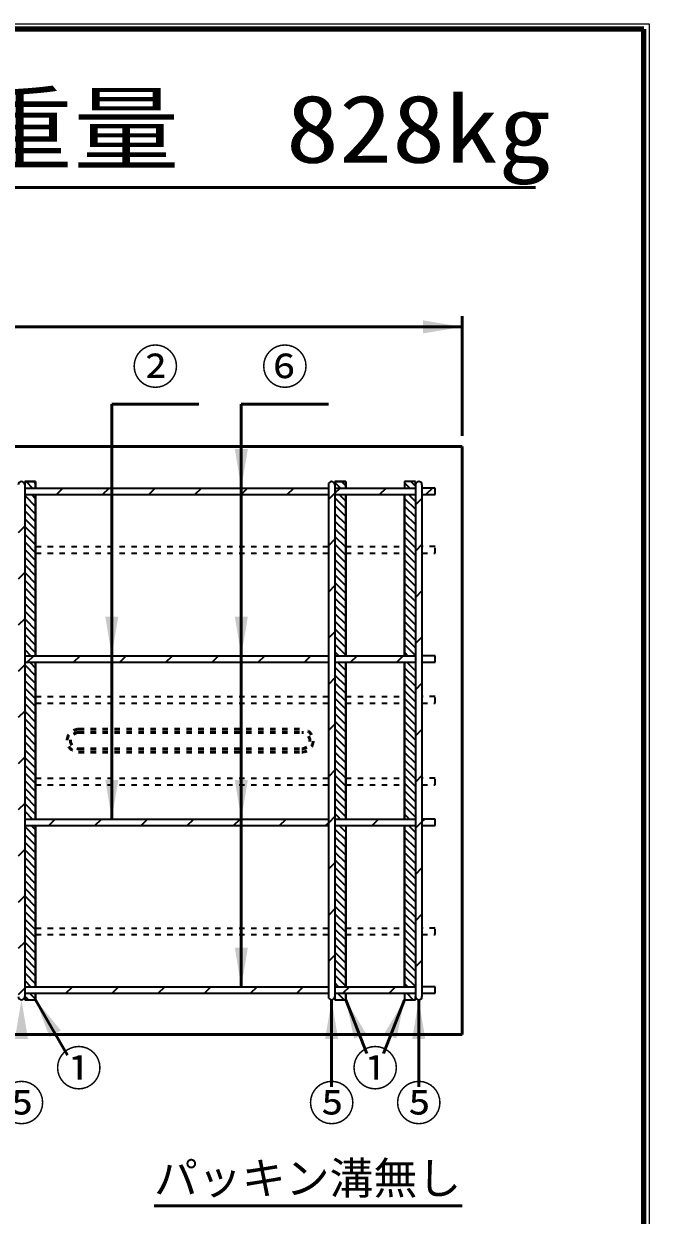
# Model space of a CAD drawing. Units: millimetres, scale not verified. Extents: x 100 to 4105, y 100 to 2870.
# Drawn here: x 3530 to 4105, y 1776 to 2870 of the extents above; entities that cross this region are included whole.
import ezdxf
from ezdxf.enums import TextEntityAlignment as Align

# ---------------------------------------------------------------- set-up
doc = ezdxf.new("R2010")
doc.units = ezdxf.units.MM
doc.header["$LTSCALE"] = 5
doc.linetypes.add('USER1', pattern=[2.2, 1, -1.2])
doc.layers.add('V-nasSTD', color=7, linetype='Continuous', lineweight=35)
doc.styles.add('ＭＳ ゴシック', font='')
doc.styles.get('ＭＳ ゴシック').set_extended_font_data('MS Gothic')

msp = doc.modelspace()

# ---------------------------------------------------------------- hatches: boundary and pattern name
at = {"layer": 'V-nasSTD'}
for points in [[(3897.262, 2585.66), (3933.262, 2591.66), (3897.262, 2597.66)], [(3736.262, 2479.66), (3730.262, 2443.66), (3724.262, 2479.66)], [(3617.262, 2325.66), (3611.262, 2289.66), (3605.262, 2325.66)], [(3736.262, 2325.66), (3730.262, 2289.66), (3724.262, 2325.66)], [(3617.262, 2175.66), (3611.262, 2139.66), (3605.262, 2175.66)], [(3736.262, 2175.66), (3730.262, 2139.66), (3724.262, 2175.66)], [(3736.262, 2021.66), (3730.262, 1985.66), (3724.262, 2021.66)], [(3534.262, 1937.66), (3528.262, 1973.66), (3522.262, 1937.66)], [(3564.459, 1945.483), (3541.262, 1973.66), (3554.066, 1939.483)], [(3819.262, 1937.66), (3813.262, 1973.66), (3807.262, 1937.66)], [(3839.434, 1940.156), (3833.85, 1937.961), (3826.262, 1973.66), (3845.018, 1942.351)], [(3861.507, 1942.351), (3880.262, 1973.66), (3872.675, 1937.961), (3867.091, 1940.156)], [(3899.262, 1937.66), (3893.262, 1973.66), (3887.262, 1937.66)]]:
    msp.add_hatch(color=256, dxfattribs=at).paths.add_polyline_path(points)

# ---------------------------------------------------------------- linework, layer by layer
at = {"layer": 'V-nasSTD', "lineweight": 100}
for p, q in [((4100, 2865), (105, 2865)), ((4100, 105), (4100, 2865))]:
    msp.add_line(p, q, dxfattribs=at)
at = {"layer": 'V-nasSTD', "lineweight": 50}
for p, q in [((3278.536, 2719.753), (4000.536, 2719.753)), ((3933.262, 2491.66), (3933.262, 2601.66)), ((1933.262, 2591.66), (3933.262, 2591.66)), ((3611.262, 2520.66), (3691.262, 2520.66)), ((3611.262, 2520.66), (3611.262, 2139.66)), ((3730.262, 2520.66), (3810.262, 2520.66)), ((3730.262, 2520.66), (3730.262, 1985.66)), ((3933.262, 2481.66), (1933.262, 2481.66)), ((3933.262, 1941.66), (3933.262, 2481.66)), ((3570.552, 1922.928), (3541.262, 1973.66)), ((3813.262, 1893.66), (3813.262, 1973.66)), ((3845.668, 1924.297), (3826.262, 1973.66)), ((3860.903, 1924.413), (3880.262, 1973.66)), ((3893.262, 1893.66), (3893.262, 1973.66)), ((1933.262, 1941.66), (3933.262, 1941.66)), ((3650.055, 1784.332), (3933.262, 1784.332))]:
    msp.add_line(p, q, dxfattribs=at)
at = {"layer": 'V-nasSTD'}
for p, q in [((3541.262, 2449.66), (3531.262, 2449.66)), ((3531.262, 2449.66), (3541.262, 2449.66)), ((3531.262, 2449.66), (3531.262, 2446.66)), ((3541.262, 2449.66), (3531.262, 2449.66)), ((3531.262, 2446.66), (3531.262, 1976.66)), ((3531.262, 2443.66), (3810.262, 2443.66)), ((3532.469, 2449.66), (3538.469, 2443.66)), ((3539.54, 2449.66), (3541.262, 2447.938)), ((3541.262, 2449.66), (3541.262, 2443.66)), ((3541.262, 2443.66), (3541.262, 2449.66)), ((3560.381, 2437.66), (3566.381, 2443.66)), ((3602.807, 2437.66), (3608.807, 2443.66)), ((3645.234, 2437.66), (3651.234, 2443.66)), ((3687.66, 2437.66), (3693.66, 2443.66)), ((3730.086, 2437.66), (3736.086, 2443.66)), ((3772.513, 2437.66), (3778.513, 2443.66)), ((3810.262, 2446.66), (3810.262, 1976.66)), ((3816.262, 2449.66), (3816.262, 2443.66)), ((3816.262, 2449.66), (3826.262, 2449.66)), ((3816.262, 2449.66), (3816.262, 2446.651)), ((3826.262, 2449.66), (3816.262, 2449.66)), ((3816.262, 2448.709), (3821.312, 2443.66)), ((3816.262, 2446.651), (3816.262, 1976.651)), ((3816.262, 2443.66), (3890.262, 2443.66)), ((3820.939, 2443.66), (3816.262, 2438.983)), ((3822.383, 2449.66), (3826.262, 2445.78)), ((3826.262, 2449.66), (3826.262, 2443.66)), ((3826.262, 2443.66), (3826.262, 2449.66)), ((3857.366, 2437.66), (3863.366, 2443.66)), ((3890.262, 2449.66), (3880.262, 2449.66)), ((3880.262, 2449.66), (3880.262, 2443.66)), ((3880.262, 2449.66), (3880.262, 2443.66)), ((3890.262, 2449.66), (3880.262, 2449.66)), ((3880.262, 2448.349), (3884.952, 2443.66)), ((3886.023, 2449.66), (3890.262, 2445.42)), ((3890.262, 2446.651), (3890.262, 2449.66)), ((3890.262, 2446.651), (3890.262, 1976.651)), ((3896.262, 2446.66), (3896.262, 1976.66)), ((3908.262, 2443.66), (3896.262, 2443.66)), ((3905.792, 2443.66), (3899.792, 2437.66)), ((3908.262, 2437.66), (3908.262, 2443.66)), ((3531.262, 2437.66), (3810.262, 2437.66)), ((3531.262, 2436.724), (3541.262, 2426.724)), ((3531.262, 2429.653), (3541.262, 2419.653)), ((3537.398, 2437.66), (3541.262, 2433.795)), ((3541.262, 2437.66), (3541.262, 2289.66)), ((3541.262, 2389.836), (3541.262, 2437.66)), ((3816.262, 2438.983), (3810.262, 2432.983)), ((3816.262, 2437.66), (3890.262, 2437.66)), ((3816.262, 2434.567), (3826.262, 2424.567)), ((3820.241, 2437.66), (3826.262, 2431.638)), ((3826.262, 2437.66), (3826.262, 2289.66)), ((3826.262, 2389.836), (3826.262, 2437.66)), ((3880.262, 2289.66), (3880.262, 2437.66)), ((3880.262, 2437.66), (3880.262, 2389.836)), ((3880.262, 2434.207), (3890.262, 2424.207)), ((3883.88, 2437.66), (3890.262, 2431.278)), ((3896.262, 2434.13), (3890.262, 2428.13)), ((3896.262, 2437.66), (3908.262, 2437.66)), ((3531.262, 2422.582), (3541.262, 2412.582)), ((3816.262, 2427.496), (3826.262, 2417.496)), ((3816.262, 2420.425), (3826.262, 2410.425)), ((3880.262, 2427.136), (3890.262, 2417.136)), ((3880.262, 2420.065), (3890.262, 2410.065)), ((3531.262, 2408.542), (3525.262, 2402.542)), ((3531.262, 2415.511), (3541.262, 2405.511)), ((3531.262, 2408.44), (3541.262, 2398.44)), ((3816.262, 2413.354), (3826.262, 2403.354)), ((3880.262, 2412.993), (3890.262, 2402.993)), ((3531.262, 2401.369), (3541.262, 2391.369)), ((3816.262, 2396.557), (3810.262, 2390.557)), ((3816.262, 2406.283), (3826.262, 2396.283)), ((3816.262, 2399.212), (3826.262, 2389.212)), ((3880.262, 2405.922), (3890.262, 2395.922)), ((3880.262, 2398.851), (3890.262, 2388.851)), ((3531.262, 2394.298), (3541.262, 2384.298)), ((3531.262, 2387.227), (3541.262, 2377.227)), ((3541.262, 2383.836), (3541.262, 2389.836)), ((3816.262, 2392.141), (3826.262, 2382.141)), ((3826.262, 2383.836), (3826.262, 2389.836)), ((3880.262, 2391.78), (3890.262, 2381.78)), ((3880.262, 2389.836), (3880.262, 2383.836)), ((3896.262, 2391.704), (3890.262, 2385.704)), ((3531.262, 2380.156), (3541.262, 2370.156)), ((3541.262, 2289.66), (3541.262, 2383.836)), ((3816.262, 2385.07), (3826.262, 2375.07)), ((3816.262, 2377.999), (3826.262, 2367.999)), ((3826.262, 2289.66), (3826.262, 2383.836)), ((3880.262, 2384.709), (3890.262, 2374.709)), ((3880.262, 2383.836), (3880.262, 2289.66)), ((3880.262, 2377.638), (3890.262, 2367.638)), ((3531.262, 2366.115), (3525.262, 2360.115)), ((3531.262, 2373.085), (3541.262, 2363.085)), ((3531.262, 2366.014), (3541.262, 2356.014)), ((3816.262, 2370.927), (3826.262, 2360.927)), ((3816.262, 2363.856), (3826.262, 2353.856)), ((3880.262, 2370.567), (3890.262, 2360.567)), ((3880.262, 2363.496), (3890.262, 2353.496)), ((3531.262, 2358.943), (3541.262, 2348.943)), ((3816.262, 2354.13), (3810.262, 2348.13)), ((3816.262, 2356.785), (3826.262, 2346.785)), ((3880.262, 2356.425), (3890.262, 2346.425)), ((3531.262, 2351.872), (3541.262, 2341.872)), ((3531.262, 2344.8), (3541.262, 2334.8)), ((3816.262, 2349.714), (3826.262, 2339.714)), ((3816.262, 2342.643), (3826.262, 2332.643)), ((3880.262, 2349.354), (3890.262, 2339.354)), ((3880.262, 2342.283), (3890.262, 2332.283)), ((3896.262, 2349.277), (3890.262, 2343.277)), ((3531.262, 2337.729), (3541.262, 2327.729)), ((3531.262, 2330.658), (3541.262, 2320.658)), ((3816.262, 2335.572), (3826.262, 2325.572)), ((3880.262, 2335.212), (3890.262, 2325.212)), ((3531.262, 2323.689), (3525.262, 2317.689)), ((3531.262, 2323.587), (3541.262, 2313.587)), ((3816.262, 2328.501), (3826.262, 2318.501)), ((3816.262, 2321.43), (3826.262, 2311.43)), ((3880.262, 2328.141), (3890.262, 2318.141)), ((3880.262, 2321.07), (3890.262, 2311.07)), ((3531.262, 2316.516), (3541.262, 2306.516)), ((3531.262, 2309.445), (3541.262, 2299.445)), ((3816.262, 2311.704), (3810.262, 2305.704)), ((3816.262, 2314.359), (3826.262, 2304.359)), ((3880.262, 2313.999), (3890.262, 2303.999)), ((3531.262, 2302.374), (3541.262, 2292.374)), ((3816.262, 2307.288), (3826.262, 2297.288)), ((3816.262, 2300.217), (3826.262, 2290.217)), ((3880.262, 2306.927), (3890.262, 2296.927)), ((3880.262, 2299.856), (3890.262, 2289.856)), ((3896.262, 2306.851), (3890.262, 2300.851)), ((3531.262, 2295.303), (3536.906, 2289.66)), ((3531.262, 2289.66), (3810.262, 2289.66)), ((3539.66, 2289.66), (3533.66, 2283.66)), ((3576.086, 2283.66), (3582.086, 2289.66)), ((3618.513, 2283.66), (3624.513, 2289.66)), ((3660.939, 2283.66), (3666.939, 2289.66)), ((3703.366, 2283.66), (3709.366, 2289.66)), ((3745.792, 2283.66), (3751.792, 2289.66)), ((3788.218, 2283.66), (3794.218, 2289.66)), ((3816.262, 2293.146), (3819.748, 2289.66)), ((3816.262, 2289.66), (3890.262, 2289.66)), ((3830.645, 2283.66), (3836.645, 2289.66)), ((3873.071, 2283.66), (3879.071, 2289.66)), ((3880.262, 2292.785), (3883.388, 2289.66)), ((3908.262, 2289.66), (3896.262, 2289.66)), ((3908.262, 2283.66), (3908.262, 2289.66)), ((3531.262, 2281.262), (3525.262, 2275.262)), ((3531.262, 2283.66), (3810.262, 2283.66)), ((3531.262, 2281.161), (3541.262, 2271.161)), ((3535.835, 2283.66), (3541.262, 2278.232)), ((3541.262, 2283.66), (3541.262, 2139.66)), ((3541.262, 2252.16), (3541.262, 2283.66)), ((3816.262, 2283.66), (3890.262, 2283.66)), ((3816.262, 2279.004), (3826.262, 2269.004)), ((3818.677, 2283.66), (3826.262, 2276.075)), ((3825.748, 2283.66), (3826.262, 2283.146)), ((3826.262, 2283.66), (3826.262, 2139.66)), ((3826.262, 2252.16), (3826.262, 2283.66)), ((3880.262, 2139.66), (3880.262, 2283.66)), ((3880.262, 2283.66), (3880.262, 2252.16)), ((3880.262, 2278.643), (3890.262, 2268.643)), ((3882.317, 2283.66), (3890.262, 2275.714)), ((3889.388, 2283.66), (3890.262, 2282.785)), ((3896.262, 2283.66), (3908.262, 2283.66)), ((3531.262, 2274.09), (3541.262, 2264.09)), ((3531.262, 2267.019), (3541.262, 2257.019)), ((3816.262, 2269.277), (3810.262, 2263.277)), ((3816.262, 2271.933), (3826.262, 2261.933)), ((3880.262, 2271.572), (3890.262, 2261.572)), ((3531.262, 2259.948), (3541.262, 2249.948)), ((3816.262, 2264.861), (3826.262, 2254.861)), ((3816.262, 2257.79), (3826.262, 2247.79)), ((3880.262, 2264.501), (3890.262, 2254.501)), ((3880.262, 2257.43), (3890.262, 2247.43)), ((3896.262, 2264.425), (3890.262, 2258.425)), ((3531.262, 2252.877), (3541.262, 2242.877)), ((3531.262, 2245.806), (3541.262, 2235.806)), ((3541.262, 2246.16), (3541.262, 2252.16)), ((3541.262, 2177.16), (3541.262, 2246.16)), ((3816.262, 2250.719), (3826.262, 2240.719)), ((3816.262, 2243.648), (3826.262, 2233.648)), ((3826.262, 2246.16), (3826.262, 2252.16)), ((3826.262, 2177.16), (3826.262, 2246.16)), ((3880.262, 2252.16), (3880.262, 2246.16)), ((3880.262, 2250.359), (3890.262, 2240.359)), ((3880.262, 2246.16), (3880.262, 2177.16)), ((3880.262, 2243.288), (3890.262, 2233.288)), ((3531.262, 2238.836), (3525.262, 2232.836)), ((3531.262, 2238.734), (3541.262, 2228.734)), ((3816.262, 2236.577), (3826.262, 2226.577)), ((3880.262, 2236.217), (3890.262, 2226.217)), ((3531.262, 2231.663), (3541.262, 2221.663)), ((3531.262, 2224.592), (3541.262, 2214.592)), ((3816.262, 2226.851), (3810.262, 2220.851)), ((3816.262, 2229.506), (3826.262, 2219.506)), ((3816.262, 2222.435), (3826.262, 2212.435)), ((3880.262, 2229.146), (3890.262, 2219.146)), ((3880.262, 2222.075), (3890.262, 2212.075)), ((3896.262, 2221.998), (3890.262, 2215.998)), ((3531.262, 2217.521), (3541.262, 2207.521)), ((3531.262, 2210.45), (3541.262, 2200.45)), ((3816.262, 2215.364), (3826.262, 2205.364)), ((3880.262, 2215.004), (3890.262, 2205.004)), ((3531.262, 2203.379), (3541.262, 2193.379)), ((3816.262, 2208.293), (3826.262, 2198.293)), ((3816.262, 2201.222), (3826.262, 2191.222)), ((3880.262, 2207.933), (3890.262, 2197.933)), ((3880.262, 2200.861), (3890.262, 2190.861)), ((3531.262, 2196.409), (3525.262, 2190.409)), ((3531.262, 2196.308), (3541.262, 2186.308)), ((3531.262, 2189.237), (3541.262, 2179.237)), ((3816.262, 2194.151), (3826.262, 2184.151)), ((3880.262, 2193.79), (3890.262, 2183.79)), ((3531.262, 2182.166), (3541.262, 2172.166)), ((3816.262, 2184.425), (3810.262, 2178.425)), ((3816.262, 2187.08), (3826.262, 2177.08)), ((3816.262, 2180.009), (3826.262, 2170.009)), ((3880.262, 2186.719), (3890.262, 2176.719)), ((3880.262, 2179.648), (3890.262, 2169.648)), ((3896.262, 2179.572), (3890.262, 2173.572)), ((3531.262, 2175.095), (3541.262, 2165.095)), ((3531.262, 2168.024), (3541.262, 2158.024)), ((3541.262, 2171.16), (3541.262, 2177.16)), ((3541.262, 2139.66), (3541.262, 2171.16)), ((3816.262, 2172.938), (3826.262, 2162.938)), ((3826.262, 2171.16), (3826.262, 2177.16)), ((3826.262, 2139.66), (3826.262, 2171.16)), ((3880.262, 2177.16), (3880.262, 2171.16)), ((3880.262, 2172.577), (3890.262, 2162.577)), ((3880.262, 2171.16), (3880.262, 2139.66)), ((3531.262, 2160.953), (3541.262, 2150.953)), ((3816.262, 2165.867), (3826.262, 2155.867)), ((3816.262, 2158.795), (3826.262, 2148.795)), ((3880.262, 2165.506), (3890.262, 2155.506)), ((3880.262, 2158.435), (3890.262, 2148.435)), ((3531.262, 2153.983), (3525.262, 2147.983)), ((3531.262, 2153.882), (3541.262, 2143.882)), ((3531.262, 2146.811), (3538.413, 2139.66)), ((3816.262, 2151.724), (3826.262, 2141.724)), ((3816.262, 2144.653), (3821.256, 2139.66)), ((3880.262, 2151.364), (3890.262, 2141.364)), ((3531.262, 2139.66), (3810.262, 2139.66)), ((3531.262, 2133.66), (3810.262, 2133.66)), ((3537.342, 2133.66), (3541.262, 2129.74)), ((3541.262, 2133.66), (3541.262, 1985.66)), ((3541.262, 2039.483), (3541.262, 2133.66)), ((3553.366, 2133.66), (3559.366, 2139.66)), ((3595.792, 2133.66), (3601.792, 2139.66)), ((3638.218, 2133.66), (3644.218, 2139.66)), ((3680.645, 2133.66), (3686.645, 2139.66)), ((3723.071, 2133.66), (3729.071, 2139.66)), ((3765.498, 2133.66), (3771.498, 2139.66)), ((3807.924, 2133.66), (3810.262, 2135.998)), ((3816.262, 2141.998), (3810.262, 2135.998)), ((3816.262, 2139.66), (3890.262, 2139.66)), ((3816.262, 2133.66), (3890.262, 2133.66)), ((3820.185, 2133.66), (3826.262, 2127.582)), ((3826.262, 2133.66), (3826.262, 1985.66)), ((3850.35, 2133.66), (3856.35, 2139.66)), ((3880.262, 2144.293), (3884.896, 2139.66)), ((3880.262, 1985.66), (3880.262, 2133.66)), ((3880.262, 2133.66), (3880.262, 2039.483)), ((3883.825, 2133.66), (3890.262, 2127.222)), ((3896.262, 2137.145), (3890.262, 2131.145)), ((3908.262, 2139.66), (3896.262, 2139.66)), ((3898.777, 2139.66), (3896.262, 2137.145)), ((3896.262, 2133.66), (3908.262, 2133.66)), ((3908.262, 2133.66), (3908.262, 2139.66)), ((3531.262, 2132.668), (3541.262, 2122.668)), ((3531.262, 2125.597), (3541.262, 2115.597)), ((3816.262, 2130.511), (3826.262, 2120.511)), ((3816.262, 2123.44), (3826.262, 2113.44)), ((3826.262, 2039.483), (3826.262, 2123.714)), ((3880.262, 2130.151), (3890.262, 2120.151)), ((3880.262, 2123.08), (3890.262, 2113.08)), ((3531.262, 2118.526), (3541.262, 2108.526)), ((3816.262, 2116.369), (3826.262, 2106.369)), ((3880.262, 2116.009), (3890.262, 2106.009)), ((3531.262, 2111.557), (3525.262, 2105.557)), ((3531.262, 2111.455), (3541.262, 2101.455)), ((3531.262, 2104.384), (3541.262, 2094.384)), ((3816.262, 2109.298), (3826.262, 2099.298)), ((3816.262, 2102.227), (3826.262, 2092.227)), ((3880.262, 2108.938), (3890.262, 2098.938)), ((3880.262, 2101.867), (3890.262, 2091.867)), ((3531.262, 2097.313), (3541.262, 2087.313)), ((3531.262, 2090.242), (3541.262, 2080.242)), ((3816.262, 2099.572), (3810.262, 2093.572)), ((3816.262, 2095.156), (3826.262, 2085.156)), ((3880.262, 2094.795), (3890.262, 2084.795)), ((3896.262, 2094.719), (3890.262, 2088.719)), ((3531.262, 2083.171), (3541.262, 2073.171)), ((3816.262, 2088.085), (3826.262, 2078.085)), ((3816.262, 2081.014), (3826.262, 2071.014)), ((3880.262, 2087.724), (3890.262, 2077.724)), ((3880.262, 2080.653), (3890.262, 2070.653)), ((3531.262, 2069.13), (3525.262, 2063.13)), ((3531.262, 2076.1), (3541.262, 2066.1)), ((3531.262, 2069.029), (3541.262, 2059.029)), ((3816.262, 2073.943), (3826.262, 2063.943)), ((3880.262, 2073.582), (3890.262, 2063.582)), ((3531.262, 2061.958), (3541.262, 2051.958)), ((3816.262, 2057.145), (3810.262, 2051.145)), ((3816.262, 2066.872), (3826.262, 2056.872)), ((3816.262, 2059.8), (3826.262, 2049.8)), ((3880.262, 2066.511), (3890.262, 2056.511)), ((3880.262, 2059.44), (3890.262, 2049.44)), ((3531.262, 2054.887), (3541.262, 2044.887)), ((3531.262, 2047.816), (3541.262, 2037.816)), ((3816.262, 2052.729), (3826.262, 2042.729)), ((3880.262, 2052.369), (3890.262, 2042.369)), ((3896.262, 2052.293), (3890.262, 2046.293)), ((3531.262, 2040.745), (3541.262, 2030.745)), ((3541.262, 2033.483), (3541.262, 2039.483)), ((3816.262, 2045.658), (3826.262, 2035.658)), ((3816.262, 2038.587), (3826.262, 2028.587)), ((3826.262, 2033.483), (3826.262, 2039.483)), ((3880.262, 2045.298), (3890.262, 2035.298)), ((3880.262, 2039.483), (3880.262, 2033.483)), ((3880.262, 2038.227), (3890.262, 2028.227)), ((3531.262, 2026.704), (3525.262, 2020.704)), ((3531.262, 2033.674), (3541.262, 2023.674)), ((3531.262, 2026.602), (3541.262, 2016.602)), ((3541.262, 1985.66), (3541.262, 2033.483)), ((3816.262, 2031.516), (3826.262, 2021.516)), ((3816.262, 2024.445), (3826.262, 2014.445)), ((3826.262, 1985.66), (3826.262, 2033.483)), ((3880.262, 2033.483), (3880.262, 1985.66)), ((3880.262, 2031.156), (3890.262, 2021.156)), ((3531.262, 2019.531), (3541.262, 2009.531)), ((3816.262, 2014.719), (3810.262, 2008.719)), ((3816.262, 2017.374), (3826.262, 2007.374)), ((3880.262, 2024.085), (3890.262, 2014.085)), ((3880.262, 2017.014), (3890.262, 2007.014)), ((3531.262, 2012.46), (3541.262, 2002.46)), ((3531.262, 2005.389), (3541.262, 1995.389)), ((3816.262, 2010.303), (3826.262, 2000.303)), ((3816.262, 2003.232), (3826.262, 1993.232)), ((3880.262, 2009.943), (3890.262, 1999.943)), ((3880.262, 2002.872), (3890.262, 1992.872)), ((3896.262, 2009.866), (3890.262, 2003.866)), ((3531.262, 1998.318), (3541.262, 1988.318)), ((3816.262, 1996.161), (3826.262, 1986.161)), ((3880.262, 1995.8), (3890.262, 1985.8)), ((3531.262, 1984.277), (3525.262, 1978.277)), ((3531.262, 1991.247), (3536.85, 1985.66)), ((3531.262, 1985.66), (3810.262, 1985.66)), ((3532.645, 1985.66), (3531.262, 1984.277)), ((3569.071, 1979.66), (3575.071, 1985.66)), ((3611.498, 1979.66), (3617.498, 1985.66)), ((3653.924, 1979.66), (3659.924, 1985.66)), ((3696.35, 1979.66), (3702.35, 1985.66)), ((3738.777, 1979.66), (3744.777, 1985.66)), ((3781.203, 1979.66), (3787.203, 1985.66)), ((3816.262, 1989.09), (3819.693, 1985.66)), ((3816.262, 1985.66), (3890.262, 1985.66)), ((3829.63, 1985.66), (3823.63, 1979.66)), ((3866.056, 1979.66), (3872.056, 1985.66)), ((3880.262, 1988.729), (3883.332, 1985.66)), ((3908.262, 1985.66), (3896.262, 1985.66)), ((3908.262, 1979.66), (3908.262, 1985.66)), ((3531.262, 1979.66), (3810.262, 1979.66)), ((3531.262, 1977.105), (3534.708, 1973.66)), ((3531.262, 1976.66), (3531.262, 1973.66)), ((3531.262, 1973.66), (3541.262, 1973.66)), ((3531.262, 1973.66), (3541.262, 1973.66)), ((3531.262, 1973.66), (3541.262, 1973.66)), ((3535.779, 1979.66), (3541.262, 1974.176)), ((3541.262, 1979.66), (3541.262, 1973.66)), ((3541.262, 1973.66), (3541.262, 1979.66)), ((3816.262, 1979.66), (3890.262, 1979.66)), ((3816.262, 1976.651), (3816.262, 1973.66)), ((3816.262, 1974.948), (3817.55, 1973.66)), ((3816.262, 1973.66), (3826.262, 1973.66)), ((3816.262, 1973.66), (3826.262, 1973.66)), ((3818.621, 1979.66), (3824.621, 1973.66)), ((3825.693, 1979.66), (3826.262, 1979.09)), ((3826.262, 1979.66), (3826.262, 1973.66)), ((3826.262, 1973.66), (3826.262, 1979.66)), ((3880.262, 1979.66), (3880.262, 1973.66)), ((3880.262, 1979.66), (3880.262, 1973.66)), ((3880.262, 1974.587), (3881.19, 1973.66)), ((3880.262, 1973.66), (3890.262, 1973.66)), ((3880.262, 1973.66), (3890.262, 1973.66)), ((3882.261, 1979.66), (3888.261, 1973.66)), ((3889.332, 1979.66), (3890.262, 1978.729)), ((3890.262, 1973.66), (3890.262, 1976.651)), ((3896.262, 1979.66), (3908.262, 1979.66))]:
    msp.add_line(p, q, dxfattribs=at)
at = {"layer": 'V-nasSTD', "linetype": 'USER1'}
for p, q in [((3541.262, 2389.836), (3810.262, 2389.836)), ((3826.262, 2389.836), (3880.262, 2389.836)), ((3908.262, 2389.836), (3896.262, 2389.836)), ((3908.262, 2383.836), (3908.262, 2389.836)), ((3541.262, 2383.836), (3810.262, 2383.836)), ((3826.262, 2383.836), (3880.262, 2383.836)), ((3896.262, 2383.836), (3908.262, 2383.836)), ((3541.262, 2252.16), (3810.262, 2252.16)), ((3541.262, 2246.16), (3810.262, 2246.16)), ((3826.262, 2252.16), (3880.262, 2252.16)), ((3826.262, 2246.16), (3880.262, 2246.16)), ((3908.262, 2252.16), (3896.262, 2252.16)), ((3896.262, 2246.16), (3908.262, 2246.16)), ((3908.262, 2246.16), (3908.262, 2252.16)), ((3541.262, 2177.16), (3810.262, 2177.16)), ((3541.262, 2171.16), (3810.262, 2171.16)), ((3826.262, 2177.16), (3880.262, 2177.16)), ((3826.262, 2171.16), (3880.262, 2171.16)), ((3908.262, 2177.16), (3896.262, 2177.16)), ((3896.262, 2171.16), (3908.262, 2171.16)), ((3908.262, 2171.16), (3908.262, 2177.16)), ((3541.262, 2039.483), (3810.262, 2039.483)), ((3826.262, 2039.483), (3880.262, 2039.483)), ((3908.262, 2039.483), (3896.262, 2039.483)), ((3908.262, 2033.483), (3908.262, 2039.483)), ((3541.262, 2033.483), (3810.262, 2033.483)), ((3826.262, 2033.483), (3880.262, 2033.483)), ((3896.262, 2033.483), (3908.262, 2033.483))]:
    msp.add_line(p, q, dxfattribs=at)
at = {"layer": 'V-nasSTD', "linetype": 'USER1', "lineweight": 50}
for p, q in [((3580.762, 2222.16), (3785.762, 2222.16)), ((3580.762, 2219.16), (3785.762, 2219.16)), ((3580.762, 2204.16), (3785.762, 2204.16)), ((3580.762, 2201.16), (3785.762, 2201.16))]:
    msp.add_line(p, q, dxfattribs=at)
at = {"layer": 'V-nasSTD', "lineweight": 13}
msp.add_lwpolyline([(100, 100), (100, 2870), (4105, 2870), (4105, 100)], close=True, dxfattribs=at)
at = {"layer": 'V-nasSTD'}
for centre, start, end in [((3528.262, 2446.66), 0, 180), ((3813.262, 2446.66), 0, 180), ((3893.262, 2446.66), 0, 180), ((3528.262, 1976.66), 180, 0), ((3813.262, 1976.66), 180, 0), ((3893.262, 1976.66), 180, 0)]:
    msp.add_arc(centre, 3, start, end, dxfattribs=at)
at = {"layer": 'V-nasSTD', "linetype": 'USER1', "lineweight": 50}
for centre, radius, start, end in [((3580.762, 2211.66), 10.5, 90, 270), ((3785.762, 2211.66), 10.5, 270, 90), ((3580.762, 2211.66), 7.5, 90, 270), ((3785.762, 2211.66), 7.5, 270, 90)]:
    msp.add_arc(centre, radius, start, end, dxfattribs=at)

# ---------------------------------------------------------------- texts
at = {"layer": 'V-nasSTD', "style": 'ＭＳ ゴシック', "width": 1.15}
msp.add_text('参考重量\u3000828kg', height=62.32, dxfattribs=at).set_placement((3282.536, 2804.753), align=Align.TOP_LEFT)
at = {"layer": 'V-nasSTD', "style": 'ＭＳ ゴシック'}
for s, height, p in [('②', 31.67, (3629.662, 2570.86)), ('⑥', 31.67, (3748.662, 2570.86)), ('①', 31.67, (3559.316, 1926.579)), ('①', 31.67, (3831.662, 1926.579)), ('⑤', 31.67, (3506.699, 1894.56)), ('⑤', 31.67, (3791.699, 1894.56)), ('⑤', 31.67, (3871.699, 1894.56)), ('パッキン溝無し', 29.56, (3650.055, 1824.652))]:
    msp.add_text(s, height=height, dxfattribs=at).set_placement(p, align=Align.TOP_LEFT)

doc.saveas('drawing.dxf')
